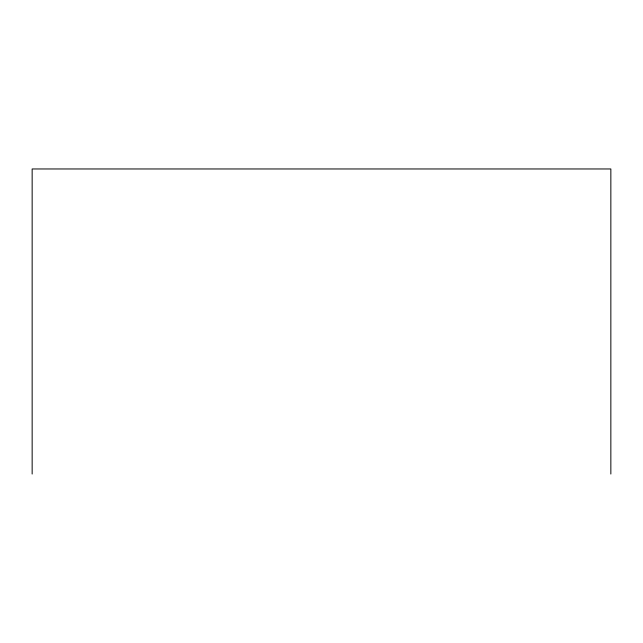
<?xml version="1.0" encoding="UTF-8"?>
<svg xmlns="http://www.w3.org/2000/svg" width="643" height="643" viewBox="0 0 643 643"><rect width="100%" height="100%" fill="white"/><g stroke="black" fill="none" stroke-linecap="round" stroke-linejoin="round"><path stroke-width="0.96" d="M610.85 474.036L610.85 168.964L32.15 168.964L32.15 474.036"/></g></svg>
